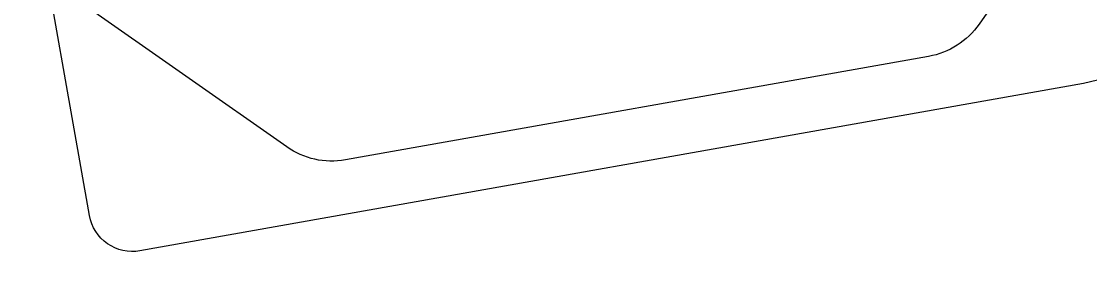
# Model space of a CAD drawing. Header units: millimetres. Extents: x -8417289 to 9420486, y 0 to 166066.
# Drawn here: x -194437.24 to -194429.76, y 106324.65 to 106326.35 of the extents above; entities that cross this region are included whole.
import ezdxf
from ezdxf import colors
from ezdxf.entities.mleader import LeaderData, LeaderLine
from ezdxf.math import Vec2, Vec3

# ---------------------------------------------------------------- set-up
doc = ezdxf.new("R2010")
doc.units = ezdxf.units.MM
doc.header["$MEASUREMENT"] = 0
doc.layers.get('0').update_dxf_attribs({"color": 250, "lineweight": 9})
for name, color, linetype, lineweight in [('_АР ТЕКСТ', 250, 'Continuous', 25), ('АР_Размеры', 175, 'Continuous', 9), ('АР_Сущ Несущая стена', 216, 'Continuous', 30)]:
    doc.layers.add(name, color=color, linetype=linetype, lineweight=lineweight)
doc.styles.add('ISOCPEUR', font='isocpeur.TTF')

# ---------------------------------------------------------------- blocks, each defined once
blk = doc.blocks.new('_DotSmall')
at = {"color": 0, "linetype": 'ByBlock', "const_width": 0.5}
blk.add_lwpolyline([(-0.0625, 0, 1), (0.0625, 0, 1)], format="xyb", close=True, dxfattribs=at)

msp = doc.modelspace()

# ---------------------------------------------------------------- linework, layer by layer
at = {"layer": 'АР_Размеры', "color": 5, "lineweight": 0, "ltscale": 100, "transparency": 33554687}
for points in [[(-194425.2653, 106330.7795, -0.414304), (-194425.611, 106330.2848), (-194429.3326, 106329.6252, -0.228696), (-194429.6896, 106329.7257, 0.319049), (-194430.181, 106329.7781, 0.319002), (-194430.3924, 106329.3315), (-194430.1796, 106328.131, 0.4144), (-194429.9676, 106327.9828), (-194429.7275, 106328.0254, -0.668339), (-194429.5457, 106327.7405), (-194430.5334, 106326.3272, -0.198883), (-194430.8874, 106326.1013), (-194434.9691, 106325.3778, -0.198883), (-194435.3791, 106325.4684), (-194436.7924, 106326.4561, -0.668339), (-194436.7196, 106326.7861), (-194436.4795, 106326.8287, 0.4144), (-194436.3313, 106327.0407), (-194436.5441, 106328.2412, 0.710202), (-194437.3395, 106328.3698, -0.228696)], [(-194425.2653, 106330.7795, -0.414304), (-194425.611, 106330.2848), (-194429.3326, 106329.6252, -0.228696), (-194429.6896, 106329.7257, 0.319049), (-194430.181, 106329.7781, 0.319002), (-194430.3924, 106329.3315), (-194430.1796, 106328.131, 0.4144), (-194429.9676, 106327.9828), (-194429.7275, 106328.0254, -0.668339), (-194429.5457, 106327.7405), (-194430.5334, 106326.3272, -0.198883), (-194430.8874, 106326.1013), (-194434.9691, 106325.3778, -0.198883), (-194435.3791, 106325.4684), (-194436.7924, 106326.4561, -0.668339), (-194436.7196, 106326.7861), (-194436.4795, 106326.8287, 0.4144), (-194436.3313, 106327.0407), (-194436.5441, 106328.2412, 0.710202), (-194437.3395, 106328.3698, -0.228696)], [(-194425.2653, 106330.7795, -0.414304), (-194425.611, 106330.2848), (-194429.3326, 106329.6252, -0.228696), (-194429.6896, 106329.7257, 0.319049), (-194430.181, 106329.7781, 0.319002), (-194430.3924, 106329.3315), (-194430.1796, 106328.131, 0.4144), (-194429.9676, 106327.9828), (-194429.7275, 106328.0254, -0.668339), (-194429.5457, 106327.7405), (-194430.5334, 106326.3272, -0.198883), (-194430.8874, 106326.1013), (-194434.9691, 106325.3778, -0.198883), (-194435.3791, 106325.4684), (-194436.7924, 106326.4561, -0.668339), (-194436.7196, 106326.7861), (-194436.4795, 106326.8287, 0.4144), (-194436.3313, 106327.0407), (-194436.5441, 106328.2412, 0.710202), (-194437.3395, 106328.3698, -0.228696)], [(-194425.2653, 106330.7795, -0.414304), (-194425.611, 106330.2848), (-194429.3326, 106329.6252, -0.228696), (-194429.6896, 106329.7257, 0.319049), (-194430.181, 106329.7781, 0.319002), (-194430.3924, 106329.3315), (-194430.1796, 106328.131, 0.4144), (-194429.9676, 106327.9828), (-194429.7275, 106328.0254, -0.668339), (-194429.5457, 106327.7405), (-194430.5334, 106326.3272, -0.198883), (-194430.8874, 106326.1013), (-194434.9691, 106325.3778, -0.198883), (-194435.3791, 106325.4684), (-194436.7924, 106326.4561, -0.668339), (-194436.7196, 106326.7861), (-194436.4795, 106326.8287, 0.4144), (-194436.3313, 106327.0407), (-194436.5441, 106328.2412, 0.710202), (-194437.3395, 106328.3698, -0.228696)], [(-194425.2653, 106330.7795, -0.414304), (-194425.611, 106330.2848), (-194429.3326, 106329.6252, -0.228696), (-194429.6896, 106329.7257, 0.319049), (-194430.181, 106329.7781, 0.319002), (-194430.3924, 106329.3315), (-194430.1796, 106328.131, 0.4144), (-194429.9676, 106327.9828), (-194429.7275, 106328.0254, -0.668339), (-194429.5457, 106327.7405), (-194430.5334, 106326.3272, -0.198883), (-194430.8874, 106326.1013), (-194434.9691, 106325.3778, -0.198883), (-194435.3791, 106325.4684), (-194436.7924, 106326.4561, -0.668339), (-194436.7196, 106326.7861), (-194436.4795, 106326.8287, 0.4144), (-194436.3313, 106327.0407), (-194436.5441, 106328.2412, 0.710202), (-194437.3395, 106328.3698, -0.228696)], [(-194425.2653, 106330.7795, -0.414304), (-194425.611, 106330.2848), (-194429.3326, 106329.6252, -0.228696), (-194429.6896, 106329.7257, 0.319049), (-194430.181, 106329.7781, 0.319002), (-194430.3924, 106329.3315), (-194430.1796, 106328.131, 0.4144), (-194429.9676, 106327.9828), (-194429.7275, 106328.0254, -0.668339), (-194429.5457, 106327.7405), (-194430.5334, 106326.3272, -0.198883), (-194430.8874, 106326.1013), (-194434.9691, 106325.3778, -0.198883), (-194435.3791, 106325.4684), (-194436.7924, 106326.4561, -0.668339), (-194436.7196, 106326.7861), (-194436.4795, 106326.8287, 0.4144), (-194436.3313, 106327.0407), (-194436.5441, 106328.2412, 0.710202), (-194437.3395, 106328.3698, -0.228696)], [(-194425.2653, 106330.7795, -0.414304), (-194425.611, 106330.2848), (-194429.3326, 106329.6252, -0.228696), (-194429.6896, 106329.7257, 0.319049), (-194430.181, 106329.7781, 0.319002), (-194430.3924, 106329.3315), (-194430.1796, 106328.131, 0.4144), (-194429.9676, 106327.9828), (-194429.7275, 106328.0254, -0.668339), (-194429.5457, 106327.7405), (-194430.5334, 106326.3272, -0.198883), (-194430.8874, 106326.1013), (-194434.9691, 106325.3778, -0.198883), (-194435.3791, 106325.4684), (-194436.7924, 106326.4561, -0.668339), (-194436.7196, 106326.7861), (-194436.4795, 106326.8287, 0.4144), (-194436.3313, 106327.0407), (-194436.5441, 106328.2412, 0.710202), (-194437.3395, 106328.3698, -0.228696)], [(-194425.2653, 106330.7795, -0.414304), (-194425.611, 106330.2848), (-194429.3326, 106329.6252, -0.228696), (-194429.6896, 106329.7257, 0.319049), (-194430.181, 106329.7781, 0.319002), (-194430.3924, 106329.3315), (-194430.1796, 106328.131, 0.4144), (-194429.9676, 106327.9828), (-194429.7275, 106328.0254, -0.668339), (-194429.5457, 106327.7405), (-194430.5334, 106326.3272, -0.198883), (-194430.8874, 106326.1013), (-194434.9691, 106325.3778, -0.198883), (-194435.3791, 106325.4684), (-194436.7924, 106326.4561, -0.668339), (-194436.7196, 106326.7861), (-194436.4795, 106326.8287, 0.4144), (-194436.3313, 106327.0407), (-194436.5441, 106328.2412, 0.710202), (-194437.3395, 106328.3698, -0.228696)], [(-194425.2653, 106330.7795, -0.414304), (-194425.611, 106330.2848), (-194429.3326, 106329.6252, -0.228696), (-194429.6896, 106329.7257, 0.319049), (-194430.181, 106329.7781, 0.319002), (-194430.3924, 106329.3315), (-194430.1796, 106328.131, 0.4144), (-194429.9676, 106327.9828), (-194429.7275, 106328.0254, -0.668339), (-194429.5457, 106327.7405), (-194430.5334, 106326.3272, -0.198883), (-194430.8874, 106326.1013), (-194434.9691, 106325.3778, -0.198883), (-194435.3791, 106325.4684), (-194436.7924, 106326.4561, -0.668339), (-194436.7196, 106326.7861), (-194436.4795, 106326.8287, 0.4144), (-194436.3313, 106327.0407), (-194436.5441, 106328.2412, 0.710202), (-194437.3395, 106328.3698, -0.228696)], [(-194425.2653, 106330.7795, -0.414304), (-194425.611, 106330.2848), (-194429.3326, 106329.6252, -0.228696), (-194429.6896, 106329.7257, 0.319049), (-194430.181, 106329.7781, 0.319002), (-194430.3924, 106329.3315), (-194430.1796, 106328.131, 0.4144), (-194429.9676, 106327.9828), (-194429.7275, 106328.0254, -0.668339), (-194429.5457, 106327.7405), (-194430.5334, 106326.3272, -0.198883), (-194430.8874, 106326.1013), (-194434.9691, 106325.3778, -0.198883), (-194435.3791, 106325.4684), (-194436.7924, 106326.4561, -0.668339), (-194436.7196, 106326.7861), (-194436.4795, 106326.8287, 0.4144), (-194436.3313, 106327.0407), (-194436.5441, 106328.2412, 0.710202), (-194437.3395, 106328.3698, -0.228696)], [(-194425.2653, 106330.7795, -0.414304), (-194425.611, 106330.2848), (-194429.3326, 106329.6252, -0.228696), (-194429.6896, 106329.7257, 0.319049), (-194430.181, 106329.7781, 0.319002), (-194430.3924, 106329.3315), (-194430.1796, 106328.131, 0.4144), (-194429.9676, 106327.9828), (-194429.7275, 106328.0254, -0.668339), (-194429.5457, 106327.7405), (-194430.5334, 106326.3272, -0.198883), (-194430.8874, 106326.1013), (-194434.9691, 106325.3778, -0.198883), (-194435.3791, 106325.4684), (-194436.7924, 106326.4561, -0.668339), (-194436.7196, 106326.7861), (-194436.4795, 106326.8287, 0.4144), (-194436.3313, 106327.0407), (-194436.5441, 106328.2412, 0.710202), (-194437.3395, 106328.3698, -0.228696)], [(-194425.2653, 106330.7795, -0.414304), (-194425.611, 106330.2848), (-194429.3326, 106329.6252, -0.228696), (-194429.6896, 106329.7257, 0.319049), (-194430.181, 106329.7781, 0.319002), (-194430.3924, 106329.3315), (-194430.1796, 106328.131, 0.4144), (-194429.9676, 106327.9828), (-194429.7275, 106328.0254, -0.668339), (-194429.5457, 106327.7405), (-194430.5334, 106326.3272, -0.198883), (-194430.8874, 106326.1013), (-194434.9691, 106325.3778, -0.198883), (-194435.3791, 106325.4684), (-194436.7924, 106326.4561, -0.668339), (-194436.7196, 106326.7861), (-194436.4795, 106326.8287, 0.4144), (-194436.3313, 106327.0407), (-194436.5441, 106328.2412, 0.710202), (-194437.3395, 106328.3698, -0.228696)], [(-194425.2653, 106330.7795, -0.414304), (-194425.611, 106330.2848), (-194429.3326, 106329.6252, -0.228696), (-194429.6896, 106329.7257, 0.319049), (-194430.181, 106329.7781, 0.319002), (-194430.3924, 106329.3315), (-194430.1796, 106328.131, 0.4144), (-194429.9676, 106327.9828), (-194429.7275, 106328.0254, -0.668339), (-194429.5457, 106327.7405), (-194430.5334, 106326.3272, -0.198883), (-194430.8874, 106326.1013), (-194434.9691, 106325.3778, -0.198883), (-194435.3791, 106325.4684), (-194436.7924, 106326.4561, -0.668339), (-194436.7196, 106326.7861), (-194436.4795, 106326.8287, 0.4144), (-194436.3313, 106327.0407), (-194436.5441, 106328.2412, 0.710202), (-194437.3395, 106328.3698, -0.228696)], [(-194425.2653, 106330.7795, -0.414304), (-194425.611, 106330.2848), (-194429.3326, 106329.6252, -0.228696), (-194429.6896, 106329.7257, 0.319049), (-194430.181, 106329.7781, 0.319002), (-194430.3924, 106329.3315), (-194430.1796, 106328.131, 0.4144), (-194429.9676, 106327.9828), (-194429.7275, 106328.0254, -0.668339), (-194429.5457, 106327.7405), (-194430.5334, 106326.3272, -0.198883), (-194430.8874, 106326.1013), (-194434.9691, 106325.3778, -0.198883), (-194435.3791, 106325.4684), (-194436.7924, 106326.4561, -0.668339), (-194436.7196, 106326.7861), (-194436.4795, 106326.8287, 0.4144), (-194436.3313, 106327.0407), (-194436.5441, 106328.2412, 0.710202), (-194437.3395, 106328.3698, -0.228696)], [(-194425.2653, 106330.7795, -0.414304), (-194425.611, 106330.2848), (-194429.3326, 106329.6252, -0.228696), (-194429.6896, 106329.7257, 0.319049), (-194430.181, 106329.7781, 0.319002), (-194430.3924, 106329.3315), (-194430.1796, 106328.131, 0.4144), (-194429.9676, 106327.9828), (-194429.7275, 106328.0254, -0.668339), (-194429.5457, 106327.7405), (-194430.5334, 106326.3272, -0.198883), (-194430.8874, 106326.1013), (-194434.9691, 106325.3778, -0.198883), (-194435.3791, 106325.4684), (-194436.7924, 106326.4561, -0.668339), (-194436.7196, 106326.7861), (-194436.4795, 106326.8287, 0.4144), (-194436.3313, 106327.0407), (-194436.5441, 106328.2412, 0.710202), (-194437.3395, 106328.3698, -0.228696)], [(-194425.2653, 106330.7795, -0.414304), (-194425.611, 106330.2848), (-194429.3326, 106329.6252, -0.228696), (-194429.6896, 106329.7257, 0.319049), (-194430.181, 106329.7781, 0.319002), (-194430.3924, 106329.3315), (-194430.1796, 106328.131, 0.4144), (-194429.9676, 106327.9828), (-194429.7275, 106328.0254, -0.668339), (-194429.5457, 106327.7405), (-194430.5334, 106326.3272, -0.198883), (-194430.8874, 106326.1013), (-194434.9691, 106325.3778, -0.198883), (-194435.3791, 106325.4684), (-194436.7924, 106326.4561, -0.668339), (-194436.7196, 106326.7861), (-194436.4795, 106326.8287, 0.4144), (-194436.3313, 106327.0407), (-194436.5441, 106328.2412, 0.710202), (-194437.3395, 106328.3698, -0.228696)], [(-194425.2653, 106330.7795, -0.414304), (-194425.611, 106330.2848), (-194429.3326, 106329.6252, -0.228696), (-194429.6896, 106329.7257, 0.319049), (-194430.181, 106329.7781, 0.319002), (-194430.3924, 106329.3315), (-194430.1796, 106328.131, 0.4144), (-194429.9676, 106327.9828), (-194429.7275, 106328.0254, -0.668339), (-194429.5457, 106327.7405), (-194430.5334, 106326.3272, -0.198883), (-194430.8874, 106326.1013), (-194434.9691, 106325.3778, -0.198883), (-194435.3791, 106325.4684), (-194436.7924, 106326.4561, -0.668339), (-194436.7196, 106326.7861), (-194436.4795, 106326.8287, 0.4144), (-194436.3313, 106327.0407), (-194436.5441, 106328.2412, 0.710202), (-194437.3395, 106328.3698, -0.228696)], [(-194425.2653, 106330.7795, -0.414304), (-194425.611, 106330.2848), (-194429.3326, 106329.6252, -0.228696), (-194429.6896, 106329.7257, 0.319049), (-194430.181, 106329.7781, 0.319002), (-194430.3924, 106329.3315), (-194430.1796, 106328.131, 0.4144), (-194429.9676, 106327.9828), (-194429.7275, 106328.0254, -0.668339), (-194429.5457, 106327.7405), (-194430.5334, 106326.3272, -0.198883), (-194430.8874, 106326.1013), (-194434.9691, 106325.3778, -0.198883), (-194435.3791, 106325.4684), (-194436.7924, 106326.4561, -0.668339), (-194436.7196, 106326.7861), (-194436.4795, 106326.8287, 0.4144), (-194436.3313, 106327.0407), (-194436.5441, 106328.2412, 0.710202), (-194437.3395, 106328.3698, -0.228696)], [(-194425.2653, 106330.7795, -0.414304), (-194425.611, 106330.2848), (-194429.3326, 106329.6252, -0.228696), (-194429.6896, 106329.7257, 0.319049), (-194430.181, 106329.7781, 0.319002), (-194430.3924, 106329.3315), (-194430.1796, 106328.131, 0.4144), (-194429.9676, 106327.9828), (-194429.7275, 106328.0254, -0.668339), (-194429.5457, 106327.7405), (-194430.5334, 106326.3272, -0.198883), (-194430.8874, 106326.1013), (-194434.9691, 106325.3778, -0.198883), (-194435.3791, 106325.4684), (-194436.7924, 106326.4561, -0.668339), (-194436.7196, 106326.7861), (-194436.4795, 106326.8287, 0.4144), (-194436.3313, 106327.0407), (-194436.5441, 106328.2412, 0.710202), (-194437.3395, 106328.3698, -0.228696)], [(-194425.2653, 106330.7795, -0.414304), (-194425.611, 106330.2848), (-194429.3326, 106329.6252, -0.228696), (-194429.6896, 106329.7257, 0.319049), (-194430.181, 106329.7781, 0.319002), (-194430.3924, 106329.3315), (-194430.1796, 106328.131, 0.4144), (-194429.9676, 106327.9828), (-194429.7275, 106328.0254, -0.668339), (-194429.5457, 106327.7405), (-194430.5334, 106326.3272, -0.198883), (-194430.8874, 106326.1013), (-194434.9691, 106325.3778, -0.198883), (-194435.3791, 106325.4684), (-194436.7924, 106326.4561, -0.668339), (-194436.7196, 106326.7861), (-194436.4795, 106326.8287, 0.4144), (-194436.3313, 106327.0407), (-194436.5441, 106328.2412, 0.710202), (-194437.3395, 106328.3698, -0.228696)], [(-194425.2653, 106330.7795, -0.414304), (-194425.611, 106330.2848), (-194429.3326, 106329.6252, -0.228696), (-194429.6896, 106329.7257, 0.319049), (-194430.181, 106329.7781, 0.319002), (-194430.3924, 106329.3315), (-194430.1796, 106328.131, 0.4144), (-194429.9676, 106327.9828), (-194429.7275, 106328.0254, -0.668339), (-194429.5457, 106327.7405), (-194430.5334, 106326.3272, -0.198883), (-194430.8874, 106326.1013), (-194434.9691, 106325.3778, -0.198883), (-194435.3791, 106325.4684), (-194436.7924, 106326.4561, -0.668339), (-194436.7196, 106326.7861), (-194436.4795, 106326.8287, 0.4144), (-194436.3313, 106327.0407), (-194436.5441, 106328.2412, 0.710202), (-194437.3395, 106328.3698, -0.228696)], [(-194425.2653, 106330.7795, -0.414304), (-194425.611, 106330.2848), (-194429.3326, 106329.6252, -0.228696), (-194429.6896, 106329.7257, 0.319049), (-194430.181, 106329.7781, 0.319002), (-194430.3924, 106329.3315), (-194430.1796, 106328.131, 0.4144), (-194429.9676, 106327.9828), (-194429.7275, 106328.0254, -0.668339), (-194429.5457, 106327.7405), (-194430.5334, 106326.3272, -0.198883), (-194430.8874, 106326.1013), (-194434.9691, 106325.3778, -0.198883), (-194435.3791, 106325.4684), (-194436.7924, 106326.4561, -0.668339), (-194436.7196, 106326.7861), (-194436.4795, 106326.8287, 0.4144), (-194436.3313, 106327.0407), (-194436.5441, 106328.2412, 0.710202), (-194437.3395, 106328.3698, -0.228696)], [(-194425.2653, 106330.7795, -0.414304), (-194425.611, 106330.2848), (-194429.3326, 106329.6252, -0.228696), (-194429.6896, 106329.7257, 0.319049), (-194430.181, 106329.7781, 0.319002), (-194430.3924, 106329.3315), (-194430.1796, 106328.131, 0.4144), (-194429.9676, 106327.9828), (-194429.7275, 106328.0254, -0.668339), (-194429.5457, 106327.7405), (-194430.5334, 106326.3272, -0.198883), (-194430.8874, 106326.1013), (-194434.9691, 106325.3778, -0.198883), (-194435.3791, 106325.4684), (-194436.7924, 106326.4561, -0.668339), (-194436.7196, 106326.7861), (-194436.4795, 106326.8287, 0.4144), (-194436.3313, 106327.0407), (-194436.5441, 106328.2412, 0.710202), (-194437.3395, 106328.3698, -0.228696)], [(-194425.2653, 106330.7795, -0.414304), (-194425.611, 106330.2848), (-194429.3326, 106329.6252, -0.228696), (-194429.6896, 106329.7257, 0.319049), (-194430.181, 106329.7781, 0.319002), (-194430.3924, 106329.3315), (-194430.1796, 106328.131, 0.4144), (-194429.9676, 106327.9828), (-194429.7275, 106328.0254, -0.668339), (-194429.5457, 106327.7405), (-194430.5334, 106326.3272, -0.198883), (-194430.8874, 106326.1013), (-194434.9691, 106325.3778, -0.198883), (-194435.3791, 106325.4684), (-194436.7924, 106326.4561, -0.668339), (-194436.7196, 106326.7861), (-194436.4795, 106326.8287, 0.4144), (-194436.3313, 106327.0407), (-194436.5441, 106328.2412, 0.710202), (-194437.3395, 106328.3698, -0.228696)], [(-194425.2653, 106330.7795, -0.414304), (-194425.611, 106330.2848), (-194429.3326, 106329.6252, -0.228696), (-194429.6896, 106329.7257, 0.319049), (-194430.181, 106329.7781, 0.319002), (-194430.3924, 106329.3315), (-194430.1796, 106328.131, 0.4144), (-194429.9676, 106327.9828), (-194429.7275, 106328.0254, -0.668339), (-194429.5457, 106327.7405), (-194430.5334, 106326.3272, -0.198883), (-194430.8874, 106326.1013), (-194434.9691, 106325.3778, -0.198883), (-194435.3791, 106325.4684), (-194436.7924, 106326.4561, -0.668339), (-194436.7196, 106326.7861), (-194436.4795, 106326.8287, 0.4144), (-194436.3313, 106327.0407), (-194436.5441, 106328.2412, 0.710202), (-194437.3395, 106328.3698, -0.228696)], [(-194425.2653, 106330.7795, -0.414304), (-194425.611, 106330.2848), (-194429.3326, 106329.6252, -0.228696), (-194429.6896, 106329.7257, 0.319049), (-194430.181, 106329.7781, 0.319002), (-194430.3924, 106329.3315), (-194430.1796, 106328.131, 0.4144), (-194429.9676, 106327.9828), (-194429.7275, 106328.0254, -0.668339), (-194429.5457, 106327.7405), (-194430.5334, 106326.3272, -0.198883), (-194430.8874, 106326.1013), (-194434.9691, 106325.3778, -0.198883), (-194435.3791, 106325.4684), (-194436.7924, 106326.4561, -0.668339), (-194436.7196, 106326.7861), (-194436.4795, 106326.8287, 0.4144), (-194436.3313, 106327.0407), (-194436.5441, 106328.2412, 0.710202), (-194437.3395, 106328.3698, -0.228696)], [(-194425.2653, 106330.7795, -0.414304), (-194425.611, 106330.2848), (-194429.3326, 106329.6252, -0.228696), (-194429.6896, 106329.7257, 0.319049), (-194430.181, 106329.7781, 0.319002), (-194430.3924, 106329.3315), (-194430.1796, 106328.131, 0.4144), (-194429.9676, 106327.9828), (-194429.7275, 106328.0254, -0.668339), (-194429.5457, 106327.7405), (-194430.5334, 106326.3272, -0.198883), (-194430.8874, 106326.1013), (-194434.9691, 106325.3778, -0.198883), (-194435.3791, 106325.4684), (-194436.7924, 106326.4561, -0.668339), (-194436.7196, 106326.7861), (-194436.4795, 106326.8287, 0.4144), (-194436.3313, 106327.0407), (-194436.5441, 106328.2412, 0.710202), (-194437.3395, 106328.3698, -0.228696)], [(-194425.2653, 106330.7795, -0.414304), (-194425.611, 106330.2848), (-194429.3326, 106329.6252, -0.228696), (-194429.6896, 106329.7257, 0.319049), (-194430.181, 106329.7781, 0.319002), (-194430.3924, 106329.3315), (-194430.1796, 106328.131, 0.4144), (-194429.9676, 106327.9828), (-194429.7275, 106328.0254, -0.668339), (-194429.5457, 106327.7405), (-194430.5334, 106326.3272, -0.198883), (-194430.8874, 106326.1013), (-194434.9691, 106325.3778, -0.198883), (-194435.3791, 106325.4684), (-194436.7924, 106326.4561, -0.668339), (-194436.7196, 106326.7861), (-194436.4795, 106326.8287, 0.4144), (-194436.3313, 106327.0407), (-194436.5441, 106328.2412, 0.710202), (-194437.3395, 106328.3698, -0.228696)], [(-194425.2653, 106330.7795, -0.414304), (-194425.611, 106330.2848), (-194429.3326, 106329.6252, -0.228696), (-194429.6896, 106329.7257, 0.319049), (-194430.181, 106329.7781, 0.319002), (-194430.3924, 106329.3315), (-194430.1796, 106328.131, 0.4144), (-194429.9676, 106327.9828), (-194429.7275, 106328.0254, -0.668339), (-194429.5457, 106327.7405), (-194430.5334, 106326.3272, -0.198883), (-194430.8874, 106326.1013), (-194434.9691, 106325.3778, -0.198883), (-194435.3791, 106325.4684), (-194436.7924, 106326.4561, -0.668339), (-194436.7196, 106326.7861), (-194436.4795, 106326.8287, 0.4144), (-194436.3313, 106327.0407), (-194436.5441, 106328.2412, 0.710202), (-194437.3395, 106328.3698, -0.228696)], [(-194425.2653, 106330.7795, -0.414304), (-194425.611, 106330.2848), (-194429.3326, 106329.6252, -0.228696), (-194429.6896, 106329.7257, 0.319049), (-194430.181, 106329.7781, 0.319002), (-194430.3924, 106329.3315), (-194430.1796, 106328.131, 0.4144), (-194429.9676, 106327.9828), (-194429.7275, 106328.0254, -0.668339), (-194429.5457, 106327.7405), (-194430.5334, 106326.3272, -0.198883), (-194430.8874, 106326.1013), (-194434.9691, 106325.3778, -0.198883), (-194435.3791, 106325.4684), (-194436.7924, 106326.4561, -0.668339), (-194436.7196, 106326.7861), (-194436.4795, 106326.8287, 0.4144), (-194436.3313, 106327.0407), (-194436.5441, 106328.2412, 0.710202), (-194437.3395, 106328.3698, -0.228696)], [(-194425.2653, 106330.7795, -0.414304), (-194425.611, 106330.2848), (-194429.3326, 106329.6252, -0.228696), (-194429.6896, 106329.7257, 0.319049), (-194430.181, 106329.7781, 0.319002), (-194430.3924, 106329.3315), (-194430.1796, 106328.131, 0.4144), (-194429.9676, 106327.9828), (-194429.7275, 106328.0254, -0.668339), (-194429.5457, 106327.7405), (-194430.5334, 106326.3272, -0.198883), (-194430.8874, 106326.1013), (-194434.9691, 106325.3778, -0.198883), (-194435.3791, 106325.4684), (-194436.7924, 106326.4561, -0.668339), (-194436.7196, 106326.7861), (-194436.4795, 106326.8287, 0.4144), (-194436.3313, 106327.0407), (-194436.5441, 106328.2412, 0.710202), (-194437.3395, 106328.3698, -0.228696)], [(-194425.2653, 106330.7795, -0.414304), (-194425.611, 106330.2848), (-194429.3326, 106329.6252, -0.228696), (-194429.6896, 106329.7257, 0.319049), (-194430.181, 106329.7781, 0.319002), (-194430.3924, 106329.3315), (-194430.1796, 106328.131, 0.4144), (-194429.9676, 106327.9828), (-194429.7275, 106328.0254, -0.668339), (-194429.5457, 106327.7405), (-194430.5334, 106326.3272, -0.198883), (-194430.8874, 106326.1013), (-194434.9691, 106325.3778, -0.198883), (-194435.3791, 106325.4684), (-194436.7924, 106326.4561, -0.668339), (-194436.7196, 106326.7861), (-194436.4795, 106326.8287, 0.4144), (-194436.3313, 106327.0407), (-194436.5441, 106328.2412, 0.710202), (-194437.3395, 106328.3698, -0.228696)], [(-194425.2653, 106330.7795, -0.414304), (-194425.611, 106330.2848), (-194429.3326, 106329.6252, -0.228696), (-194429.6896, 106329.7257, 0.319049), (-194430.181, 106329.7781, 0.319002), (-194430.3924, 106329.3315), (-194430.1796, 106328.131, 0.4144), (-194429.9676, 106327.9828), (-194429.7275, 106328.0254, -0.668339), (-194429.5457, 106327.7405), (-194430.5334, 106326.3272, -0.198883), (-194430.8874, 106326.1013), (-194434.9691, 106325.3778, -0.198883), (-194435.3791, 106325.4684), (-194436.7924, 106326.4561, -0.668339), (-194436.7196, 106326.7861), (-194436.4795, 106326.8287, 0.4144), (-194436.3313, 106327.0407), (-194436.5441, 106328.2412, 0.710202), (-194437.3395, 106328.3698, -0.228696)], [(-194425.2653, 106330.7795, -0.414304), (-194425.611, 106330.2848), (-194429.3326, 106329.6252, -0.228696), (-194429.6896, 106329.7257, 0.319049), (-194430.181, 106329.7781, 0.319002), (-194430.3924, 106329.3315), (-194430.1796, 106328.131, 0.4144), (-194429.9676, 106327.9828), (-194429.7275, 106328.0254, -0.668339), (-194429.5457, 106327.7405), (-194430.5334, 106326.3272, -0.198883), (-194430.8874, 106326.1013), (-194434.9691, 106325.3778, -0.198883), (-194435.3791, 106325.4684), (-194436.7924, 106326.4561, -0.668339), (-194436.7196, 106326.7861), (-194436.4795, 106326.8287, 0.4144), (-194436.3313, 106327.0407), (-194436.5441, 106328.2412, 0.710202), (-194437.3395, 106328.3698, -0.228696)], [(-194425.2653, 106330.7795, -0.414304), (-194425.611, 106330.2848), (-194429.3326, 106329.6252, -0.228696), (-194429.6896, 106329.7257, 0.319049), (-194430.181, 106329.7781, 0.319002), (-194430.3924, 106329.3315), (-194430.1796, 106328.131, 0.4144), (-194429.9676, 106327.9828), (-194429.7275, 106328.0254, -0.668339), (-194429.5457, 106327.7405), (-194430.5334, 106326.3272, -0.198883), (-194430.8874, 106326.1013), (-194434.9691, 106325.3778, -0.198883), (-194435.3791, 106325.4684), (-194436.7924, 106326.4561, -0.668339), (-194436.7196, 106326.7861), (-194436.4795, 106326.8287, 0.4144), (-194436.3313, 106327.0407), (-194436.5441, 106328.2412, 0.710202), (-194437.3395, 106328.3698, -0.228696)], [(-194425.2653, 106330.7795, -0.414304), (-194425.611, 106330.2848), (-194429.3326, 106329.6252, -0.228696), (-194429.6896, 106329.7257, 0.319049), (-194430.181, 106329.7781, 0.319002), (-194430.3924, 106329.3315), (-194430.1796, 106328.131, 0.4144), (-194429.9676, 106327.9828), (-194429.7275, 106328.0254, -0.668339), (-194429.5457, 106327.7405), (-194430.5334, 106326.3272, -0.198883), (-194430.8874, 106326.1013), (-194434.9691, 106325.3778, -0.198883), (-194435.3791, 106325.4684), (-194436.7924, 106326.4561, -0.668339), (-194436.7196, 106326.7861), (-194436.4795, 106326.8287, 0.4144), (-194436.3313, 106327.0407), (-194436.5441, 106328.2412, 0.710202), (-194437.3395, 106328.3698, -0.228696)], [(-194425.2653, 106330.7795, -0.414304), (-194425.611, 106330.2848), (-194429.3326, 106329.6252, -0.228696), (-194429.6896, 106329.7257, 0.319049), (-194430.181, 106329.7781, 0.319002), (-194430.3924, 106329.3315), (-194430.1796, 106328.131, 0.4144), (-194429.9676, 106327.9828), (-194429.7275, 106328.0254, -0.668339), (-194429.5457, 106327.7405), (-194430.5334, 106326.3272, -0.198883), (-194430.8874, 106326.1013), (-194434.9691, 106325.3778, -0.198883), (-194435.3791, 106325.4684), (-194436.7924, 106326.4561, -0.668339), (-194436.7196, 106326.7861), (-194436.4795, 106326.8287, 0.4144), (-194436.3313, 106327.0407), (-194436.5441, 106328.2412, 0.710202), (-194437.3395, 106328.3698, -0.228696)], [(-194425.2653, 106330.7795, -0.414304), (-194425.611, 106330.2848), (-194429.3326, 106329.6252, -0.228696), (-194429.6896, 106329.7257, 0.319049), (-194430.181, 106329.7781, 0.319002), (-194430.3924, 106329.3315), (-194430.1796, 106328.131, 0.4144), (-194429.9676, 106327.9828), (-194429.7275, 106328.0254, -0.668339), (-194429.5457, 106327.7405), (-194430.5334, 106326.3272, -0.198883), (-194430.8874, 106326.1013), (-194434.9691, 106325.3778, -0.198883), (-194435.3791, 106325.4684), (-194436.7924, 106326.4561, -0.668339), (-194436.7196, 106326.7861), (-194436.4795, 106326.8287, 0.4144), (-194436.3313, 106327.0407), (-194436.5441, 106328.2412, 0.710202), (-194437.3395, 106328.3698, -0.228696)], [(-194425.2653, 106330.7795, -0.414304), (-194425.611, 106330.2848), (-194429.3326, 106329.6252, -0.228696), (-194429.6896, 106329.7257, 0.319049), (-194430.181, 106329.7781, 0.319002), (-194430.3924, 106329.3315), (-194430.1796, 106328.131, 0.4144), (-194429.9676, 106327.9828), (-194429.7275, 106328.0254, -0.668339), (-194429.5457, 106327.7405), (-194430.5334, 106326.3272, -0.198883), (-194430.8874, 106326.1013), (-194434.9691, 106325.3778, -0.198883), (-194435.3791, 106325.4684), (-194436.7924, 106326.4561, -0.668339), (-194436.7196, 106326.7861), (-194436.4795, 106326.8287, 0.4144), (-194436.3313, 106327.0407), (-194436.5441, 106328.2412, 0.710202), (-194437.3395, 106328.3698, -0.228696)], [(-194425.2653, 106330.7795, -0.414304), (-194425.611, 106330.2848), (-194429.3326, 106329.6252, -0.228696), (-194429.6896, 106329.7257, 0.319049), (-194430.181, 106329.7781, 0.319002), (-194430.3924, 106329.3315), (-194430.1796, 106328.131, 0.4144), (-194429.9676, 106327.9828), (-194429.7275, 106328.0254, -0.668339), (-194429.5457, 106327.7405), (-194430.5334, 106326.3272, -0.198883), (-194430.8874, 106326.1013), (-194434.9691, 106325.3778, -0.198883), (-194435.3791, 106325.4684), (-194436.7924, 106326.4561, -0.668339), (-194436.7196, 106326.7861), (-194436.4795, 106326.8287, 0.4144), (-194436.3313, 106327.0407), (-194436.5441, 106328.2412, 0.710202), (-194437.3395, 106328.3698, -0.228696)], [(-194425.2653, 106330.7795, -0.414304), (-194425.611, 106330.2848), (-194429.3326, 106329.6252, -0.228696), (-194429.6896, 106329.7257, 0.319049), (-194430.181, 106329.7781, 0.319002), (-194430.3924, 106329.3315), (-194430.1796, 106328.131, 0.4144), (-194429.9676, 106327.9828), (-194429.7275, 106328.0254, -0.668339), (-194429.5457, 106327.7405), (-194430.5334, 106326.3272, -0.198883), (-194430.8874, 106326.1013), (-194434.9691, 106325.3778, -0.198883), (-194435.3791, 106325.4684), (-194436.7924, 106326.4561, -0.668339), (-194436.7196, 106326.7861), (-194436.4795, 106326.8287, 0.4144), (-194436.3313, 106327.0407), (-194436.5441, 106328.2412, 0.710202), (-194437.3395, 106328.3698, -0.228696)], [(-194425.2653, 106330.7795, -0.414304), (-194425.611, 106330.2848), (-194429.3326, 106329.6252, -0.228696), (-194429.6896, 106329.7257, 0.319049), (-194430.181, 106329.7781, 0.319002), (-194430.3924, 106329.3315), (-194430.1796, 106328.131, 0.4144), (-194429.9676, 106327.9828), (-194429.7275, 106328.0254, -0.668339), (-194429.5457, 106327.7405), (-194430.5334, 106326.3272, -0.198883), (-194430.8874, 106326.1013), (-194434.9691, 106325.3778, -0.198883), (-194435.3791, 106325.4684), (-194436.7924, 106326.4561, -0.668339), (-194436.7196, 106326.7861), (-194436.4795, 106326.8287, 0.4144), (-194436.3313, 106327.0407), (-194436.5441, 106328.2412, 0.710202), (-194437.3395, 106328.3698, -0.228696)], [(-194425.2653, 106330.7795, -0.414304), (-194425.611, 106330.2848), (-194429.3326, 106329.6252, -0.228696), (-194429.6896, 106329.7257, 0.319049), (-194430.181, 106329.7781, 0.319002), (-194430.3924, 106329.3315), (-194430.1796, 106328.131, 0.4144), (-194429.9676, 106327.9828), (-194429.7275, 106328.0254, -0.668339), (-194429.5457, 106327.7405), (-194430.5334, 106326.3272, -0.198883), (-194430.8874, 106326.1013), (-194434.9691, 106325.3778, -0.198883), (-194435.3791, 106325.4684), (-194436.7924, 106326.4561, -0.668339), (-194436.7196, 106326.7861), (-194436.4795, 106326.8287, 0.4144), (-194436.3313, 106327.0407), (-194436.5441, 106328.2412, 0.710202), (-194437.3395, 106328.3698, -0.228696)], [(-194425.2653, 106330.7795, -0.414304), (-194425.611, 106330.2848), (-194429.3326, 106329.6252, -0.228696), (-194429.6896, 106329.7257, 0.319049), (-194430.181, 106329.7781, 0.319002), (-194430.3924, 106329.3315), (-194430.1796, 106328.131, 0.4144), (-194429.9676, 106327.9828), (-194429.7275, 106328.0254, -0.668339), (-194429.5457, 106327.7405), (-194430.5334, 106326.3272, -0.198883), (-194430.8874, 106326.1013), (-194434.9691, 106325.3778, -0.198883), (-194435.3791, 106325.4684), (-194436.7924, 106326.4561, -0.668339), (-194436.7196, 106326.7861), (-194436.4795, 106326.8287, 0.4144), (-194436.3313, 106327.0407), (-194436.5441, 106328.2412, 0.710202), (-194437.3395, 106328.3698, -0.228696)], [(-194425.2653, 106330.7795, -0.414304), (-194425.611, 106330.2848), (-194429.3326, 106329.6252, -0.228696), (-194429.6896, 106329.7257, 0.319049), (-194430.181, 106329.7781, 0.319002), (-194430.3924, 106329.3315), (-194430.1796, 106328.131, 0.4144), (-194429.9676, 106327.9828), (-194429.7275, 106328.0254, -0.668339), (-194429.5457, 106327.7405), (-194430.5334, 106326.3272, -0.198883), (-194430.8874, 106326.1013), (-194434.9691, 106325.3778, -0.198883), (-194435.3791, 106325.4684), (-194436.7924, 106326.4561, -0.668339), (-194436.7196, 106326.7861), (-194436.4795, 106326.8287, 0.4144), (-194436.3313, 106327.0407), (-194436.5441, 106328.2412, 0.710202), (-194437.3395, 106328.3698, -0.228696)], [(-194425.2653, 106330.7795, -0.414304), (-194425.611, 106330.2848), (-194429.3326, 106329.6252, -0.228696), (-194429.6896, 106329.7257, 0.319049), (-194430.181, 106329.7781, 0.319002), (-194430.3924, 106329.3315), (-194430.1796, 106328.131, 0.4144), (-194429.9676, 106327.9828), (-194429.7275, 106328.0254, -0.668339), (-194429.5457, 106327.7405), (-194430.5334, 106326.3272, -0.198883), (-194430.8874, 106326.1013), (-194434.9691, 106325.3778, -0.198883), (-194435.3791, 106325.4684), (-194436.7924, 106326.4561, -0.668339), (-194436.7196, 106326.7861), (-194436.4795, 106326.8287, 0.4144), (-194436.3313, 106327.0407), (-194436.5441, 106328.2412, 0.710202), (-194437.3395, 106328.3698, -0.228696)], [(-194425.2653, 106330.7795, -0.414304), (-194425.611, 106330.2848), (-194429.3326, 106329.6252, -0.228696), (-194429.6896, 106329.7257, 0.319049), (-194430.181, 106329.7781, 0.319002), (-194430.3924, 106329.3315), (-194430.1796, 106328.131, 0.4144), (-194429.9676, 106327.9828), (-194429.7275, 106328.0254, -0.668339), (-194429.5457, 106327.7405), (-194430.5334, 106326.3272, -0.198883), (-194430.8874, 106326.1013), (-194434.9691, 106325.3778, -0.198883), (-194435.3791, 106325.4684), (-194436.7924, 106326.4561, -0.668339), (-194436.7196, 106326.7861), (-194436.4795, 106326.8287, 0.4144), (-194436.3313, 106327.0407), (-194436.5441, 106328.2412, 0.710202), (-194437.3395, 106328.3698, -0.228696)], [(-194425.2653, 106330.7795, -0.414304), (-194425.611, 106330.2848), (-194429.3326, 106329.6252, -0.228696), (-194429.6896, 106329.7257, 0.319049), (-194430.181, 106329.7781, 0.319002), (-194430.3924, 106329.3315), (-194430.1796, 106328.131, 0.4144), (-194429.9676, 106327.9828), (-194429.7275, 106328.0254, -0.668339), (-194429.5457, 106327.7405), (-194430.5334, 106326.3272, -0.198883), (-194430.8874, 106326.1013), (-194434.9691, 106325.3778, -0.198883), (-194435.3791, 106325.4684), (-194436.7924, 106326.4561, -0.668339), (-194436.7196, 106326.7861), (-194436.4795, 106326.8287, 0.4144), (-194436.3313, 106327.0407), (-194436.5441, 106328.2412, 0.710202), (-194437.3395, 106328.3698, -0.228696)], [(-194425.2653, 106330.7795, -0.414304), (-194425.611, 106330.2848), (-194429.3326, 106329.6252, -0.228696), (-194429.6896, 106329.7257, 0.319049), (-194430.181, 106329.7781, 0.319002), (-194430.3924, 106329.3315), (-194430.1796, 106328.131, 0.4144), (-194429.9676, 106327.9828), (-194429.7275, 106328.0254, -0.668339), (-194429.5457, 106327.7405), (-194430.5334, 106326.3272, -0.198883), (-194430.8874, 106326.1013), (-194434.9691, 106325.3778, -0.198883), (-194435.3791, 106325.4684), (-194436.7924, 106326.4561, -0.668339), (-194436.7196, 106326.7861), (-194436.4795, 106326.8287, 0.4144), (-194436.3313, 106327.0407), (-194436.5441, 106328.2412, 0.710202), (-194437.3395, 106328.3698, -0.228696)], [(-194425.2653, 106330.7795, -0.414304), (-194425.611, 106330.2848), (-194429.3326, 106329.6252, -0.228696), (-194429.6896, 106329.7257, 0.319049), (-194430.181, 106329.7781, 0.319002), (-194430.3924, 106329.3315), (-194430.1796, 106328.131, 0.4144), (-194429.9676, 106327.9828), (-194429.7275, 106328.0254, -0.668339), (-194429.5457, 106327.7405), (-194430.5334, 106326.3272, -0.198883), (-194430.8874, 106326.1013), (-194434.9691, 106325.3778, -0.198883), (-194435.3791, 106325.4684), (-194436.7924, 106326.4561, -0.668339), (-194436.7196, 106326.7861), (-194436.4795, 106326.8287, 0.4144), (-194436.3313, 106327.0407), (-194436.5441, 106328.2412, 0.710202), (-194437.3395, 106328.3698, -0.228696)], [(-194425.2653, 106330.7795, -0.414304), (-194425.611, 106330.2848), (-194429.3326, 106329.6252, -0.228696), (-194429.6896, 106329.7257, 0.319049), (-194430.181, 106329.7781, 0.319002), (-194430.3924, 106329.3315), (-194430.1796, 106328.131, 0.4144), (-194429.9676, 106327.9828), (-194429.7275, 106328.0254, -0.668339), (-194429.5457, 106327.7405), (-194430.5334, 106326.3272, -0.198883), (-194430.8874, 106326.1013), (-194434.9691, 106325.3778, -0.198883), (-194435.3791, 106325.4684), (-194436.7924, 106326.4561, -0.668339), (-194436.7196, 106326.7861), (-194436.4795, 106326.8287, 0.4144), (-194436.3313, 106327.0407), (-194436.5441, 106328.2412, 0.710202), (-194437.3395, 106328.3698, -0.228696)], [(-194425.2653, 106330.7795, -0.414304), (-194425.611, 106330.2848), (-194429.3326, 106329.6252, -0.228696), (-194429.6896, 106329.7257, 0.319049), (-194430.181, 106329.7781, 0.319002), (-194430.3924, 106329.3315), (-194430.1796, 106328.131, 0.4144), (-194429.9676, 106327.9828), (-194429.7275, 106328.0254, -0.668339), (-194429.5457, 106327.7405), (-194430.5334, 106326.3272, -0.198883), (-194430.8874, 106326.1013), (-194434.9691, 106325.3778, -0.198883), (-194435.3791, 106325.4684), (-194436.7924, 106326.4561, -0.668339), (-194436.7196, 106326.7861), (-194436.4795, 106326.8287, 0.4144), (-194436.3313, 106327.0407), (-194436.5441, 106328.2412, 0.710202), (-194437.3395, 106328.3698, -0.228696)], [(-194425.2653, 106330.7795, -0.414304), (-194425.611, 106330.2848), (-194429.3326, 106329.6252, -0.228696), (-194429.6896, 106329.7257, 0.319049), (-194430.181, 106329.7781, 0.319002), (-194430.3924, 106329.3315), (-194430.1796, 106328.131, 0.4144), (-194429.9676, 106327.9828), (-194429.7275, 106328.0254, -0.668339), (-194429.5457, 106327.7405), (-194430.5334, 106326.3272, -0.198883), (-194430.8874, 106326.1013), (-194434.9691, 106325.3778, -0.198883), (-194435.3791, 106325.4684), (-194436.7924, 106326.4561, -0.668339), (-194436.7196, 106326.7861), (-194436.4795, 106326.8287, 0.4144), (-194436.3313, 106327.0407), (-194436.5441, 106328.2412, 0.710202), (-194437.3395, 106328.3698, -0.228696)], [(-194425.2653, 106330.7795, -0.414304), (-194425.611, 106330.2848), (-194429.3326, 106329.6252, -0.228696), (-194429.6896, 106329.7257, 0.319049), (-194430.181, 106329.7781, 0.319002), (-194430.3924, 106329.3315), (-194430.1796, 106328.131, 0.4144), (-194429.9676, 106327.9828), (-194429.7275, 106328.0254, -0.668339), (-194429.5457, 106327.7405), (-194430.5334, 106326.3272, -0.198883), (-194430.8874, 106326.1013), (-194434.9691, 106325.3778, -0.198883), (-194435.3791, 106325.4684), (-194436.7924, 106326.4561, -0.668339), (-194436.7196, 106326.7861), (-194436.4795, 106326.8287, 0.4144), (-194436.3313, 106327.0407), (-194436.5441, 106328.2412, 0.710202), (-194437.3395, 106328.3698, -0.228696)], [(-194425.2653, 106330.7795, -0.414304), (-194425.611, 106330.2848), (-194429.3326, 106329.6252, -0.228696), (-194429.6896, 106329.7257, 0.319049), (-194430.181, 106329.7781, 0.319002), (-194430.3924, 106329.3315), (-194430.1796, 106328.131, 0.4144), (-194429.9676, 106327.9828), (-194429.7275, 106328.0254, -0.668339), (-194429.5457, 106327.7405), (-194430.5334, 106326.3272, -0.198883), (-194430.8874, 106326.1013), (-194434.9691, 106325.3778, -0.198883), (-194435.3791, 106325.4684), (-194436.7924, 106326.4561, -0.668339), (-194436.7196, 106326.7861), (-194436.4795, 106326.8287, 0.4144), (-194436.3313, 106327.0407), (-194436.5441, 106328.2412, 0.710202), (-194437.3395, 106328.3698, -0.228696)], [(-194425.2653, 106330.7795, -0.414304), (-194425.611, 106330.2848), (-194429.3326, 106329.6252, -0.228696), (-194429.6896, 106329.7257, 0.319049), (-194430.181, 106329.7781, 0.319002), (-194430.3924, 106329.3315), (-194430.1796, 106328.131, 0.4144), (-194429.9676, 106327.9828), (-194429.7275, 106328.0254, -0.668339), (-194429.5457, 106327.7405), (-194430.5334, 106326.3272, -0.198883), (-194430.8874, 106326.1013), (-194434.9691, 106325.3778, -0.198883), (-194435.3791, 106325.4684), (-194436.7924, 106326.4561, -0.668339), (-194436.7196, 106326.7861), (-194436.4795, 106326.8287, 0.4144), (-194436.3313, 106327.0407), (-194436.5441, 106328.2412, 0.710202), (-194437.3395, 106328.3698, -0.228696)], [(-194428.9641, 106327.1138, -0.414326), (-194429.8038, 106325.9124), (-194436.4066, 106324.7421, -0.414362), (-194436.7599, 106324.9891), (-194437.1642, 106327.2701), (-194436.2037, 106327.4403), (-194436.3101, 106328.0405), (-194436.8754, 106328.4356), (-194476.4976, 106321.4131)], [(-194428.9641, 106327.1138, -0.414326), (-194429.8038, 106325.9124), (-194436.4066, 106324.7421, -0.414362), (-194436.7599, 106324.9891), (-194437.1642, 106327.2701), (-194436.2037, 106327.4403), (-194436.3101, 106328.0405), (-194436.8754, 106328.4356), (-194476.4976, 106321.4131)], [(-194428.9641, 106327.1138, -0.414326), (-194429.8038, 106325.9124), (-194436.4066, 106324.7421, -0.414362), (-194436.7599, 106324.9891), (-194437.1642, 106327.2701), (-194436.2037, 106327.4403), (-194436.3101, 106328.0405), (-194436.8754, 106328.4356), (-194476.4976, 106321.4131)], [(-194428.9641, 106327.1138, -0.414326), (-194429.8038, 106325.9124), (-194436.4066, 106324.7421, -0.414362), (-194436.7599, 106324.9891), (-194437.1642, 106327.2701), (-194436.2037, 106327.4403), (-194436.3101, 106328.0405), (-194436.8754, 106328.4356), (-194476.4976, 106321.4131)], [(-194428.9641, 106327.1138, -0.414326), (-194429.8038, 106325.9124), (-194436.4066, 106324.7421, -0.414362), (-194436.7599, 106324.9891), (-194437.1642, 106327.2701), (-194436.2037, 106327.4403), (-194436.3101, 106328.0405), (-194436.8754, 106328.4356), (-194476.4976, 106321.4131)], [(-194428.9641, 106327.1138, -0.414326), (-194429.8038, 106325.9124), (-194436.4066, 106324.7421, -0.414362), (-194436.7599, 106324.9891), (-194437.1642, 106327.2701), (-194436.2037, 106327.4403), (-194436.3101, 106328.0405), (-194436.8754, 106328.4356), (-194476.4976, 106321.4131)], [(-194428.9641, 106327.1138, -0.414326), (-194429.8038, 106325.9124), (-194436.4066, 106324.7421, -0.414362), (-194436.7599, 106324.9891), (-194437.1642, 106327.2701), (-194436.2037, 106327.4403), (-194436.3101, 106328.0405), (-194436.8754, 106328.4356), (-194476.4976, 106321.4131)], [(-194428.9641, 106327.1138, -0.414326), (-194429.8038, 106325.9124), (-194436.4066, 106324.7421, -0.414362), (-194436.7599, 106324.9891), (-194437.1642, 106327.2701), (-194436.2037, 106327.4403), (-194436.3101, 106328.0405), (-194436.8754, 106328.4356), (-194476.4976, 106321.4131)], [(-194428.9641, 106327.1138, -0.414326), (-194429.8038, 106325.9124), (-194436.4066, 106324.7421, -0.414362), (-194436.7599, 106324.9891), (-194437.1642, 106327.2701), (-194436.2037, 106327.4403), (-194436.3101, 106328.0405), (-194436.8754, 106328.4356), (-194476.4976, 106321.4131)], [(-194428.9641, 106327.1138, -0.414326), (-194429.8038, 106325.9124), (-194436.4066, 106324.7421, -0.414362), (-194436.7599, 106324.9891), (-194437.1642, 106327.2701), (-194436.2037, 106327.4403), (-194436.3101, 106328.0405), (-194436.8754, 106328.4356), (-194476.4976, 106321.4131)], [(-194428.9641, 106327.1138, -0.414326), (-194429.8038, 106325.9124), (-194436.4066, 106324.7421, -0.414362), (-194436.7599, 106324.9891), (-194437.1642, 106327.2701), (-194436.2037, 106327.4403), (-194436.3101, 106328.0405), (-194436.8754, 106328.4356), (-194476.4976, 106321.4131)], [(-194428.9641, 106327.1138, -0.414326), (-194429.8038, 106325.9124), (-194436.4066, 106324.7421, -0.414362), (-194436.7599, 106324.9891), (-194437.1642, 106327.2701), (-194436.2037, 106327.4403), (-194436.3101, 106328.0405), (-194436.8754, 106328.4356), (-194476.4976, 106321.4131)], [(-194428.9641, 106327.1138, -0.414326), (-194429.8038, 106325.9124), (-194436.4066, 106324.7421, -0.414362), (-194436.7599, 106324.9891), (-194437.1642, 106327.2701), (-194436.2037, 106327.4403), (-194436.3101, 106328.0405), (-194436.8754, 106328.4356), (-194476.4976, 106321.4131)], [(-194428.9641, 106327.1138, -0.414326), (-194429.8038, 106325.9124), (-194436.4066, 106324.7421, -0.414362), (-194436.7599, 106324.9891), (-194437.1642, 106327.2701), (-194436.2037, 106327.4403), (-194436.3101, 106328.0405), (-194436.8754, 106328.4356), (-194476.4976, 106321.4131)], [(-194428.9641, 106327.1138, -0.414326), (-194429.8038, 106325.9124), (-194436.4066, 106324.7421, -0.414362), (-194436.7599, 106324.9891), (-194437.1642, 106327.2701), (-194436.2037, 106327.4403), (-194436.3101, 106328.0405), (-194436.8754, 106328.4356), (-194476.4976, 106321.4131)], [(-194428.9641, 106327.1138, -0.414326), (-194429.8038, 106325.9124), (-194436.4066, 106324.7421, -0.414362), (-194436.7599, 106324.9891), (-194437.1642, 106327.2701), (-194436.2037, 106327.4403), (-194436.3101, 106328.0405), (-194436.8754, 106328.4356), (-194476.4976, 106321.4131)], [(-194428.9641, 106327.1138, -0.414326), (-194429.8038, 106325.9124), (-194436.4066, 106324.7421, -0.414362), (-194436.7599, 106324.9891), (-194437.1642, 106327.2701), (-194436.2037, 106327.4403), (-194436.3101, 106328.0405), (-194436.8754, 106328.4356), (-194476.4976, 106321.4131)], [(-194428.9641, 106327.1138, -0.414326), (-194429.8038, 106325.9124), (-194436.4066, 106324.7421, -0.414362), (-194436.7599, 106324.9891), (-194437.1642, 106327.2701), (-194436.2037, 106327.4403), (-194436.3101, 106328.0405), (-194436.8754, 106328.4356), (-194476.4976, 106321.4131)], [(-194428.9641, 106327.1138, -0.414326), (-194429.8038, 106325.9124), (-194436.4066, 106324.7421, -0.414362), (-194436.7599, 106324.9891), (-194437.1642, 106327.2701), (-194436.2037, 106327.4403), (-194436.3101, 106328.0405), (-194436.8754, 106328.4356), (-194476.4976, 106321.4131)], [(-194428.9641, 106327.1138, -0.414326), (-194429.8038, 106325.9124), (-194436.4066, 106324.7421, -0.414362), (-194436.7599, 106324.9891), (-194437.1642, 106327.2701), (-194436.2037, 106327.4403), (-194436.3101, 106328.0405), (-194436.8754, 106328.4356), (-194476.4976, 106321.4131)], [(-194428.9641, 106327.1138, -0.414326), (-194429.8038, 106325.9124), (-194436.4066, 106324.7421, -0.414362), (-194436.7599, 106324.9891), (-194437.1642, 106327.2701), (-194436.2037, 106327.4403), (-194436.3101, 106328.0405), (-194436.8754, 106328.4356), (-194476.4976, 106321.4131)], [(-194428.9641, 106327.1138, -0.414326), (-194429.8038, 106325.9124), (-194436.4066, 106324.7421, -0.414362), (-194436.7599, 106324.9891), (-194437.1642, 106327.2701), (-194436.2037, 106327.4403), (-194436.3101, 106328.0405), (-194436.8754, 106328.4356), (-194476.4976, 106321.4131)], [(-194428.9641, 106327.1138, -0.414326), (-194429.8038, 106325.9124), (-194436.4066, 106324.7421, -0.414362), (-194436.7599, 106324.9891), (-194437.1642, 106327.2701), (-194436.2037, 106327.4403), (-194436.3101, 106328.0405), (-194436.8754, 106328.4356), (-194476.4976, 106321.4131)], [(-194428.9641, 106327.1138, -0.414326), (-194429.8038, 106325.9124), (-194436.4066, 106324.7421, -0.414362), (-194436.7599, 106324.9891), (-194437.1642, 106327.2701), (-194436.2037, 106327.4403), (-194436.3101, 106328.0405), (-194436.8754, 106328.4356), (-194476.4976, 106321.4131)], [(-194428.9641, 106327.1138, -0.414326), (-194429.8038, 106325.9124), (-194436.4066, 106324.7421, -0.414362), (-194436.7599, 106324.9891), (-194437.1642, 106327.2701), (-194436.2037, 106327.4403), (-194436.3101, 106328.0405), (-194436.8754, 106328.4356), (-194476.4976, 106321.4131)], [(-194428.9641, 106327.1138, -0.414326), (-194429.8038, 106325.9124), (-194436.4066, 106324.7421, -0.414362), (-194436.7599, 106324.9891), (-194437.1642, 106327.2701), (-194436.2037, 106327.4403), (-194436.3101, 106328.0405), (-194436.8754, 106328.4356), (-194476.4976, 106321.4131)], [(-194428.9641, 106327.1138, -0.414326), (-194429.8038, 106325.9124), (-194436.4066, 106324.7421, -0.414362), (-194436.7599, 106324.9891), (-194437.1642, 106327.2701), (-194436.2037, 106327.4403), (-194436.3101, 106328.0405), (-194436.8754, 106328.4356), (-194476.4976, 106321.4131)], [(-194428.9641, 106327.1138, -0.414326), (-194429.8038, 106325.9124), (-194436.4066, 106324.7421, -0.414362), (-194436.7599, 106324.9891), (-194437.1642, 106327.2701), (-194436.2037, 106327.4403), (-194436.3101, 106328.0405), (-194436.8754, 106328.4356), (-194476.4976, 106321.4131)], [(-194428.9641, 106327.1138, -0.414326), (-194429.8038, 106325.9124), (-194436.4066, 106324.7421, -0.414362), (-194436.7599, 106324.9891), (-194437.1642, 106327.2701), (-194436.2037, 106327.4403), (-194436.3101, 106328.0405), (-194436.8754, 106328.4356), (-194476.4976, 106321.4131)], [(-194428.9641, 106327.1138, -0.414326), (-194429.8038, 106325.9124), (-194436.4066, 106324.7421, -0.414362), (-194436.7599, 106324.9891), (-194437.1642, 106327.2701), (-194436.2037, 106327.4403), (-194436.3101, 106328.0405), (-194436.8754, 106328.4356), (-194476.4976, 106321.4131)], [(-194428.9641, 106327.1138, -0.414326), (-194429.8038, 106325.9124), (-194436.4066, 106324.7421, -0.414362), (-194436.7599, 106324.9891), (-194437.1642, 106327.2701), (-194436.2037, 106327.4403), (-194436.3101, 106328.0405), (-194436.8754, 106328.4356), (-194476.4976, 106321.4131)], [(-194428.9641, 106327.1138, -0.414326), (-194429.8038, 106325.9124), (-194436.4066, 106324.7421, -0.414362), (-194436.7599, 106324.9891), (-194437.1642, 106327.2701), (-194436.2037, 106327.4403), (-194436.3101, 106328.0405), (-194436.8754, 106328.4356), (-194476.4976, 106321.4131)], [(-194428.9641, 106327.1138, -0.414326), (-194429.8038, 106325.9124), (-194436.4066, 106324.7421, -0.414362), (-194436.7599, 106324.9891), (-194437.1642, 106327.2701), (-194436.2037, 106327.4403), (-194436.3101, 106328.0405), (-194436.8754, 106328.4356), (-194476.4976, 106321.4131)], [(-194428.9641, 106327.1138, -0.414326), (-194429.8038, 106325.9124), (-194436.4066, 106324.7421, -0.414362), (-194436.7599, 106324.9891), (-194437.1642, 106327.2701), (-194436.2037, 106327.4403), (-194436.3101, 106328.0405), (-194436.8754, 106328.4356), (-194476.4976, 106321.4131)], [(-194428.9641, 106327.1138, -0.414326), (-194429.8038, 106325.9124), (-194436.4066, 106324.7421, -0.414362), (-194436.7599, 106324.9891), (-194437.1642, 106327.2701), (-194436.2037, 106327.4403), (-194436.3101, 106328.0405), (-194436.8754, 106328.4356), (-194476.4976, 106321.4131)], [(-194428.9641, 106327.1138, -0.414326), (-194429.8038, 106325.9124), (-194436.4066, 106324.7421, -0.414362), (-194436.7599, 106324.9891), (-194437.1642, 106327.2701), (-194436.2037, 106327.4403), (-194436.3101, 106328.0405), (-194436.8754, 106328.4356), (-194476.4976, 106321.4131)], [(-194428.9641, 106327.1138, -0.414326), (-194429.8038, 106325.9124), (-194436.4066, 106324.7421, -0.414362), (-194436.7599, 106324.9891), (-194437.1642, 106327.2701), (-194436.2037, 106327.4403), (-194436.3101, 106328.0405), (-194436.8754, 106328.4356), (-194476.4976, 106321.4131)], [(-194428.9641, 106327.1138, -0.414326), (-194429.8038, 106325.9124), (-194436.4066, 106324.7421, -0.414362), (-194436.7599, 106324.9891), (-194437.1642, 106327.2701), (-194436.2037, 106327.4403), (-194436.3101, 106328.0405), (-194436.8754, 106328.4356), (-194476.4976, 106321.4131)], [(-194428.9641, 106327.1138, -0.414326), (-194429.8038, 106325.9124), (-194436.4066, 106324.7421, -0.414362), (-194436.7599, 106324.9891), (-194437.1642, 106327.2701), (-194436.2037, 106327.4403), (-194436.3101, 106328.0405), (-194436.8754, 106328.4356), (-194476.4976, 106321.4131)], [(-194428.9641, 106327.1138, -0.414326), (-194429.8038, 106325.9124), (-194436.4066, 106324.7421, -0.414362), (-194436.7599, 106324.9891), (-194437.1642, 106327.2701), (-194436.2037, 106327.4403), (-194436.3101, 106328.0405), (-194436.8754, 106328.4356), (-194476.4976, 106321.4131)], [(-194428.9641, 106327.1138, -0.414326), (-194429.8038, 106325.9124), (-194436.4066, 106324.7421, -0.414362), (-194436.7599, 106324.9891), (-194437.1642, 106327.2701), (-194436.2037, 106327.4403), (-194436.3101, 106328.0405), (-194436.8754, 106328.4356), (-194476.4976, 106321.4131)], [(-194428.9641, 106327.1138, -0.414326), (-194429.8038, 106325.9124), (-194436.4066, 106324.7421, -0.414362), (-194436.7599, 106324.9891), (-194437.1642, 106327.2701), (-194436.2037, 106327.4403), (-194436.3101, 106328.0405), (-194436.8754, 106328.4356), (-194476.4976, 106321.4131)], [(-194428.9641, 106327.1138, -0.414326), (-194429.8038, 106325.9124), (-194436.4066, 106324.7421, -0.414362), (-194436.7599, 106324.9891), (-194437.1642, 106327.2701), (-194436.2037, 106327.4403), (-194436.3101, 106328.0405), (-194436.8754, 106328.4356), (-194476.4976, 106321.4131)], [(-194428.9641, 106327.1138, -0.414326), (-194429.8038, 106325.9124), (-194436.4066, 106324.7421, -0.414362), (-194436.7599, 106324.9891), (-194437.1642, 106327.2701), (-194436.2037, 106327.4403), (-194436.3101, 106328.0405), (-194436.8754, 106328.4356), (-194476.4976, 106321.4131)], [(-194428.9641, 106327.1138, -0.414326), (-194429.8038, 106325.9124), (-194436.4066, 106324.7421, -0.414362), (-194436.7599, 106324.9891), (-194437.1642, 106327.2701), (-194436.2037, 106327.4403), (-194436.3101, 106328.0405), (-194436.8754, 106328.4356), (-194476.4976, 106321.4131)], [(-194428.9641, 106327.1138, -0.414326), (-194429.8038, 106325.9124), (-194436.4066, 106324.7421, -0.414362), (-194436.7599, 106324.9891), (-194437.1642, 106327.2701), (-194436.2037, 106327.4403), (-194436.3101, 106328.0405), (-194436.8754, 106328.4356), (-194476.4976, 106321.4131)], [(-194428.9641, 106327.1138, -0.414326), (-194429.8038, 106325.9124), (-194436.4066, 106324.7421, -0.414362), (-194436.7599, 106324.9891), (-194437.1642, 106327.2701), (-194436.2037, 106327.4403), (-194436.3101, 106328.0405), (-194436.8754, 106328.4356), (-194476.4976, 106321.4131)], [(-194428.9641, 106327.1138, -0.414326), (-194429.8038, 106325.9124), (-194436.4066, 106324.7421, -0.414362), (-194436.7599, 106324.9891), (-194437.1642, 106327.2701), (-194436.2037, 106327.4403), (-194436.3101, 106328.0405), (-194436.8754, 106328.4356), (-194476.4976, 106321.4131)], [(-194428.9641, 106327.1138, -0.414326), (-194429.8038, 106325.9124), (-194436.4066, 106324.7421, -0.414362), (-194436.7599, 106324.9891), (-194437.1642, 106327.2701), (-194436.2037, 106327.4403), (-194436.3101, 106328.0405), (-194436.8754, 106328.4356), (-194476.4976, 106321.4131)], [(-194428.9641, 106327.1138, -0.414326), (-194429.8038, 106325.9124), (-194436.4066, 106324.7421, -0.414362), (-194436.7599, 106324.9891), (-194437.1642, 106327.2701), (-194436.2037, 106327.4403), (-194436.3101, 106328.0405), (-194436.8754, 106328.4356), (-194476.4976, 106321.4131)], [(-194428.9641, 106327.1138, -0.414326), (-194429.8038, 106325.9124), (-194436.4066, 106324.7421, -0.414362), (-194436.7599, 106324.9891), (-194437.1642, 106327.2701), (-194436.2037, 106327.4403), (-194436.3101, 106328.0405), (-194436.8754, 106328.4356), (-194476.4976, 106321.4131)], [(-194428.9641, 106327.1138, -0.414326), (-194429.8038, 106325.9124), (-194436.4066, 106324.7421, -0.414362), (-194436.7599, 106324.9891), (-194437.1642, 106327.2701), (-194436.2037, 106327.4403), (-194436.3101, 106328.0405), (-194436.8754, 106328.4356), (-194476.4976, 106321.4131)], [(-194428.9641, 106327.1138, -0.414326), (-194429.8038, 106325.9124), (-194436.4066, 106324.7421, -0.414362), (-194436.7599, 106324.9891), (-194437.1642, 106327.2701), (-194436.2037, 106327.4403), (-194436.3101, 106328.0405), (-194436.8754, 106328.4356), (-194476.4976, 106321.4131)], [(-194428.9641, 106327.1138, -0.414326), (-194429.8038, 106325.9124), (-194436.4066, 106324.7421, -0.414362), (-194436.7599, 106324.9891), (-194437.1642, 106327.2701), (-194436.2037, 106327.4403), (-194436.3101, 106328.0405), (-194436.8754, 106328.4356), (-194476.4976, 106321.4131)], [(-194428.9641, 106327.1138, -0.414326), (-194429.8038, 106325.9124), (-194436.4066, 106324.7421, -0.414362), (-194436.7599, 106324.9891), (-194437.1642, 106327.2701), (-194436.2037, 106327.4403), (-194436.3101, 106328.0405), (-194436.8754, 106328.4356), (-194476.4976, 106321.4131)], [(-194428.9641, 106327.1138, -0.414326), (-194429.8038, 106325.9124), (-194436.4066, 106324.7421, -0.414362), (-194436.7599, 106324.9891), (-194437.1642, 106327.2701), (-194436.2037, 106327.4403), (-194436.3101, 106328.0405), (-194436.8754, 106328.4356), (-194476.4976, 106321.4131)], [(-194428.9641, 106327.1138, -0.414326), (-194429.8038, 106325.9124), (-194436.4066, 106324.7421, -0.414362), (-194436.7599, 106324.9891), (-194437.1642, 106327.2701), (-194436.2037, 106327.4403), (-194436.3101, 106328.0405), (-194436.8754, 106328.4356), (-194476.4976, 106321.4131)]]:
    msp.add_lwpolyline(points, format="xyb", dxfattribs=at)
at = {"layer": 'АР_Сущ Несущая стена', "lineweight": 18, "ltscale": 100}
msp.add_arc((-197116.3547, 115484.5893), 9778.6546, 272.59254797, 356.63539137, dxfattribs=at)

# ---------------------------------------------------------------- leaders
at = {"layer": '_АР ТЕКСТ'}
ml = msp.add_multileader_mtext('Standard', dxfattribs=at)
ml.set_content('{\\W0.8;-2,550}', color=256, style='ISOCPEUR')
ml.set_leader_properties(color=256, linetype='Continuous', lineweight=-1)
ml.set_arrow_properties(name='DOTSMALL')
ml.build(insert=Vec2(0, 0))
ml.multileader.update_dxf_attribs({"has_text_frame": 1, "text_left_attachment_type": 4, "text_right_attachment_type": 4, "dogleg_length": 100, "arrow_head_size": 180})
ctx = ml.context
ctx.base_point, ctx.char_height, ctx.arrow_head_size, ctx.landing_gap_size, ctx.plane_origin = Vec3(-314736.0149, 120073.2763, -1.9618), 250, 180, 50, Vec3(-314255.6815, 117829.2579, -1.9618)
ctx.left_attachment, ctx.right_attachment = 4, 4
notes = []
notes.append((ctx, [(0, (0, 0, 0), (0, 0), (1, 0), 1, [])]))
ctx.mtext.insert, ctx.mtext.width, ctx.mtext.defined_height, ctx.mtext.line_spacing_style, ctx.mtext.flow_direction = Vec3(-314686.0149, 120406.6097, -1.9618), 801.086406, 330.7096, 2, 5
for ctx, leaders in notes:
    for number, flags, end, landing, length, lines in leaders:
        leader = LeaderData()
        leader.index, (leader.has_last_leader_line, leader.has_dogleg_vector, leader.attachment_direction) = number, flags
        leader.last_leader_point, leader.dogleg_vector, leader.dogleg_length = Vec3(end), Vec3(landing), length
        for number, points, colour, breaks in lines:
            line = LeaderLine()
            line.index, line.vertices, line.color, line.breaks = number, Vec3.list(points), colors.encode_raw_color(colour), breaks
            leader.lines.append(line)
        ctx.leaders.append(leader)

doc.saveas('drawing.dxf')
